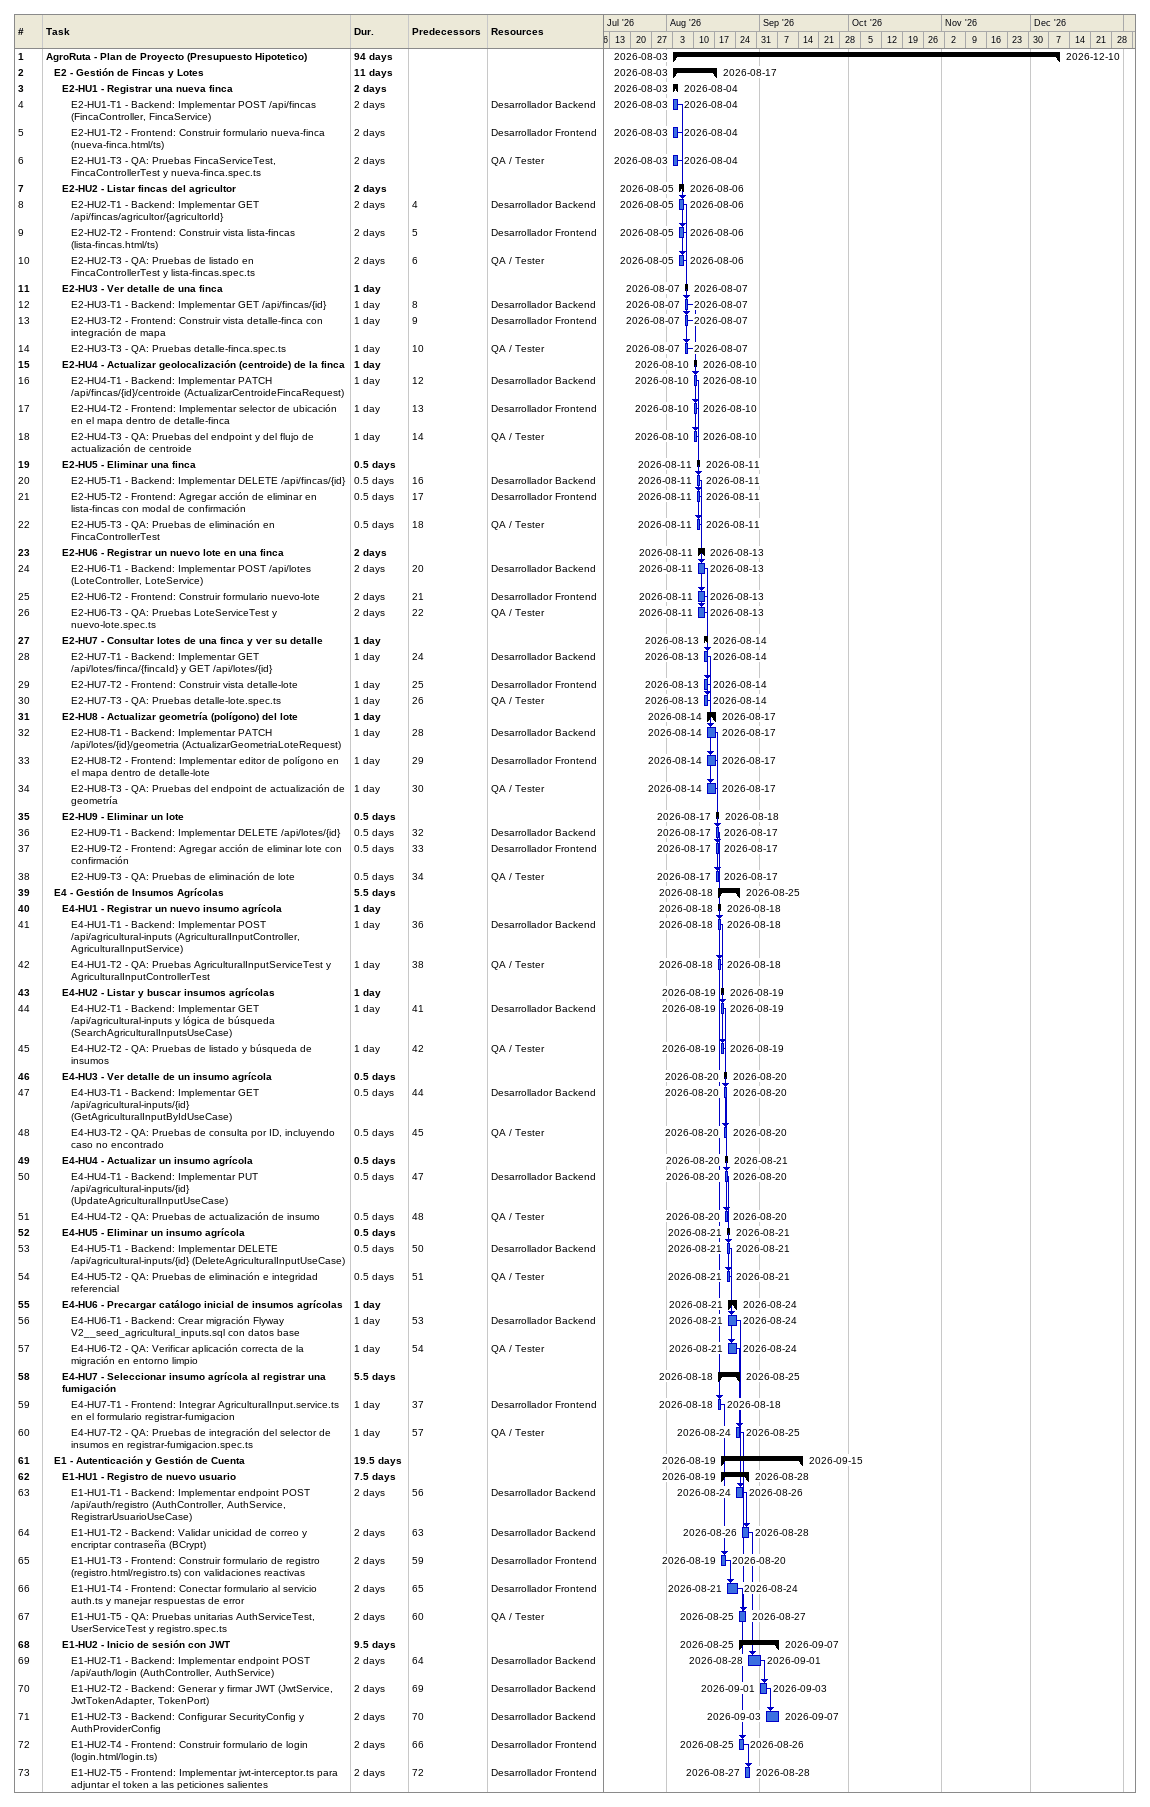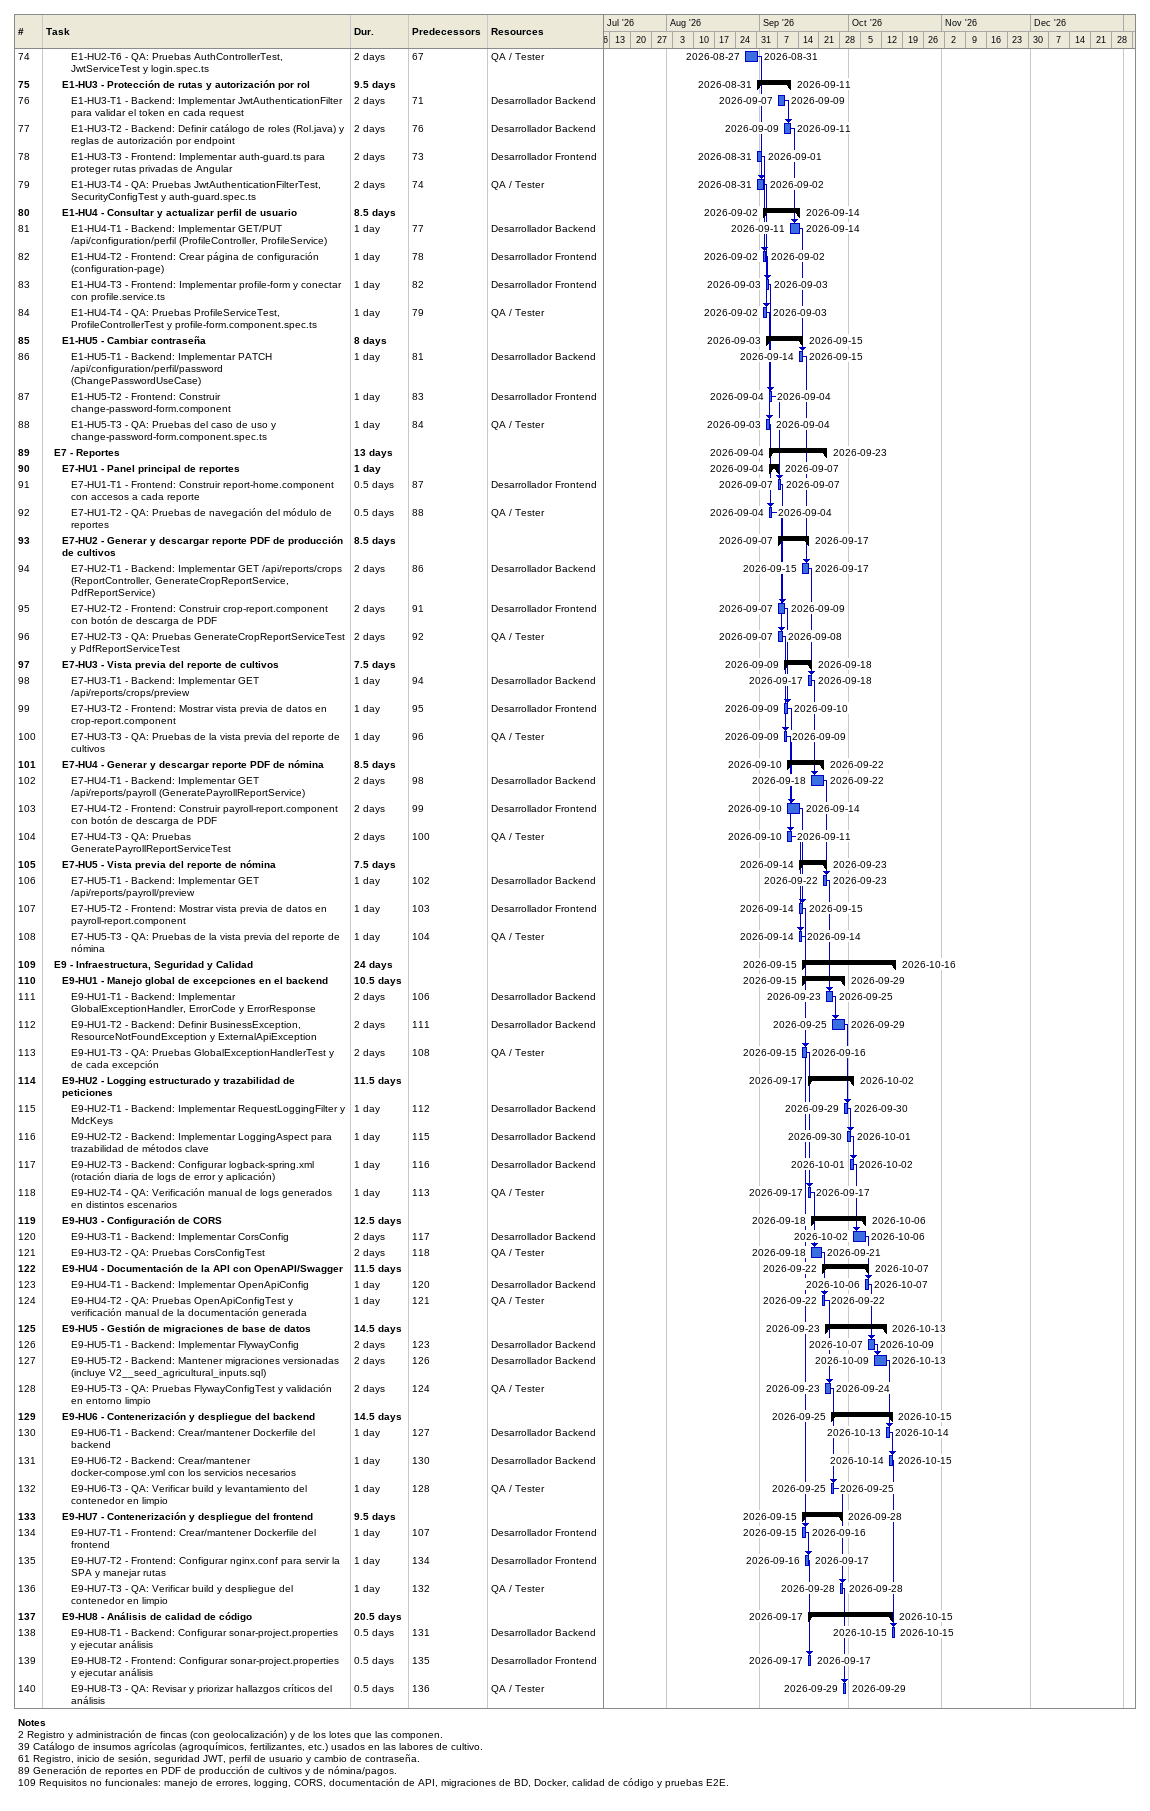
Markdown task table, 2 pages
| ID | Level | Task | Duration | Start | Finish | Predecessors | Resources |
|---|---|---|---|---|---|---|---|
| 1 | 1 | **AgroRuta - Plan de Proyecto (Presupuesto Hipotetico)** | 94d | 2026-08-03 | 2026-12-10 |  |  |
| 2 | 2 | **E2 - Gestión de Fincas y Lotes** | 11d | 2026-08-03 | 2026-08-17 |  |  |
| 3 | 3 | **E2-HU1 - Registrar una nueva finca** | 2d | 2026-08-03 | 2026-08-04 |  |  |
| 4 | 4 | E2-HU1-T1 - Backend: Implementar POST /api/fincas (FincaController, FincaService) | 2d | 2026-08-03 | 2026-08-04 |  | Desarrollador Backend |
| 5 | 4 | E2-HU1-T2 - Frontend: Construir formulario nueva-finca (nueva-finca.html/ts) | 2d | 2026-08-03 | 2026-08-04 |  | Desarrollador Frontend |
| 6 | 4 | E2-HU1-T3 - QA: Pruebas FincaServiceTest, FincaControllerTest y nueva-finca.spec.ts | 2d | 2026-08-03 | 2026-08-04 |  | QA / Tester |
| 7 | 3 | **E2-HU2 - Listar fincas del agricultor** | 2d | 2026-08-05 | 2026-08-06 |  |  |
| 8 | 4 | E2-HU2-T1 - Backend: Implementar GET /api/fincas/agricultor/{agricultorId} | 2d | 2026-08-05 | 2026-08-06 | 4 | Desarrollador Backend |
| 9 | 4 | E2-HU2-T2 - Frontend: Construir vista lista-fincas (lista-fincas.html/ts) | 2d | 2026-08-05 | 2026-08-06 | 5 | Desarrollador Frontend |
| 10 | 4 | E2-HU2-T3 - QA: Pruebas de listado en FincaControllerTest y lista-fincas.spec.ts | 2d | 2026-08-05 | 2026-08-06 | 6 | QA / Tester |
| 11 | 3 | **E2-HU3 - Ver detalle de una finca** | 1d | 2026-08-07 | 2026-08-07 |  |  |
| 12 | 4 | E2-HU3-T1 - Backend: Implementar GET /api/fincas/{id} | 1d | 2026-08-07 | 2026-08-07 | 8 | Desarrollador Backend |
| 13 | 4 | E2-HU3-T2 - Frontend: Construir vista detalle-finca con integración de mapa | 1d | 2026-08-07 | 2026-08-07 | 9 | Desarrollador Frontend |
| 14 | 4 | E2-HU3-T3 - QA: Pruebas detalle-finca.spec.ts | 1d | 2026-08-07 | 2026-08-07 | 10 | QA / Tester |
| 15 | 3 | **E2-HU4 - Actualizar geolocalización (centroide) de la finca** | 1d | 2026-08-10 | 2026-08-10 |  |  |
| 16 | 4 | E2-HU4-T1 - Backend: Implementar PATCH /api/fincas/{id}/centroide (ActualizarCentroideFincaRequest) | 1d | 2026-08-10 | 2026-08-10 | 12 | Desarrollador Backend |
| 17 | 4 | E2-HU4-T2 - Frontend: Implementar selector de ubicación en el mapa dentro de detalle-finca | 1d | 2026-08-10 | 2026-08-10 | 13 | Desarrollador Frontend |
| 18 | 4 | E2-HU4-T3 - QA: Pruebas del endpoint y del flujo de actualización de centroide | 1d | 2026-08-10 | 2026-08-10 | 14 | QA / Tester |
| 19 | 3 | **E2-HU5 - Eliminar una finca** | 0.5d | 2026-08-11 | 2026-08-11 |  |  |
| 20 | 4 | E2-HU5-T1 - Backend: Implementar DELETE /api/fincas/{id} | 0.5d | 2026-08-11 | 2026-08-11 | 16 | Desarrollador Backend |
| 21 | 4 | E2-HU5-T2 - Frontend: Agregar acción de eliminar en lista-fincas con modal de confirmación | 0.5d | 2026-08-11 | 2026-08-11 | 17 | Desarrollador Frontend |
| 22 | 4 | E2-HU5-T3 - QA: Pruebas de eliminación en FincaControllerTest | 0.5d | 2026-08-11 | 2026-08-11 | 18 | QA / Tester |
| 23 | 3 | **E2-HU6 - Registrar un nuevo lote en una finca** | 2d | 2026-08-11 | 2026-08-13 |  |  |
| 24 | 4 | E2-HU6-T1 - Backend: Implementar POST /api/lotes (LoteController, LoteService) | 2d | 2026-08-11 | 2026-08-13 | 20 | Desarrollador Backend |
| 25 | 4 | E2-HU6-T2 - Frontend: Construir formulario nuevo-lote | 2d | 2026-08-11 | 2026-08-13 | 21 | Desarrollador Frontend |
| 26 | 4 | E2-HU6-T3 - QA: Pruebas LoteServiceTest y nuevo-lote.spec.ts | 2d | 2026-08-11 | 2026-08-13 | 22 | QA / Tester |
| 27 | 3 | **E2-HU7 - Consultar lotes de una finca y ver su detalle** | 1d | 2026-08-13 | 2026-08-14 |  |  |
| 28 | 4 | E2-HU7-T1 - Backend: Implementar GET /api/lotes/finca/{fincaId} y GET /api/lotes/{id} | 1d | 2026-08-13 | 2026-08-14 | 24 | Desarrollador Backend |
| 29 | 4 | E2-HU7-T2 - Frontend: Construir vista detalle-lote | 1d | 2026-08-13 | 2026-08-14 | 25 | Desarrollador Frontend |
| 30 | 4 | E2-HU7-T3 - QA: Pruebas detalle-lote.spec.ts | 1d | 2026-08-13 | 2026-08-14 | 26 | QA / Tester |
| 31 | 3 | **E2-HU8 - Actualizar geometría (polígono) del lote** | 1d | 2026-08-14 | 2026-08-17 |  |  |
| 32 | 4 | E2-HU8-T1 - Backend: Implementar PATCH /api/lotes/{id}/geometria (ActualizarGeometriaLoteRequest) | 1d | 2026-08-14 | 2026-08-17 | 28 | Desarrollador Backend |
| 33 | 4 | E2-HU8-T2 - Frontend: Implementar editor de polígono en el mapa dentro de detalle-lote | 1d | 2026-08-14 | 2026-08-17 | 29 | Desarrollador Frontend |
| 34 | 4 | E2-HU8-T3 - QA: Pruebas del endpoint de actualización de geometría | 1d | 2026-08-14 | 2026-08-17 | 30 | QA / Tester |
| 35 | 3 | **E2-HU9 - Eliminar un lote** | 0.5d | 2026-08-17 | 2026-08-18 |  |  |
| 36 | 4 | E2-HU9-T1 - Backend: Implementar DELETE /api/lotes/{id} | 0.5d | 2026-08-17 | 2026-08-17 | 32 | Desarrollador Backend |
| 37 | 4 | E2-HU9-T2 - Frontend: Agregar acción de eliminar lote con confirmación | 0.5d | 2026-08-17 | 2026-08-17 | 33 | Desarrollador Frontend |
| 38 | 4 | E2-HU9-T3 - QA: Pruebas de eliminación de lote | 0.5d | 2026-08-17 | 2026-08-17 | 34 | QA / Tester |
| 39 | 2 | **E4 - Gestión de Insumos Agrícolas** | 5.5d | 2026-08-18 | 2026-08-25 |  |  |
| 40 | 3 | **E4-HU1 - Registrar un nuevo insumo agrícola** | 1d | 2026-08-18 | 2026-08-18 |  |  |
| 41 | 4 | E4-HU1-T1 - Backend: Implementar POST /api/agricultural-inputs (AgriculturalInputController, AgriculturalInputService) | 1d | 2026-08-18 | 2026-08-18 | 36 | Desarrollador Backend |
| 42 | 4 | E4-HU1-T2 - QA: Pruebas AgriculturalInputServiceTest y AgriculturalInputControllerTest | 1d | 2026-08-18 | 2026-08-18 | 38 | QA / Tester |
| 43 | 3 | **E4-HU2 - Listar y buscar insumos agrícolas** | 1d | 2026-08-19 | 2026-08-19 |  |  |
| 44 | 4 | E4-HU2-T1 - Backend: Implementar GET /api/agricultural-inputs y lógica de búsqueda (SearchAgriculturalInputsUseCase) | 1d | 2026-08-19 | 2026-08-19 | 41 | Desarrollador Backend |
| 45 | 4 | E4-HU2-T2 - QA: Pruebas de listado y búsqueda de insumos | 1d | 2026-08-19 | 2026-08-19 | 42 | QA / Tester |
| 46 | 3 | **E4-HU3 - Ver detalle de un insumo agrícola** | 0.5d | 2026-08-20 | 2026-08-20 |  |  |
| 47 | 4 | E4-HU3-T1 - Backend: Implementar GET /api/agricultural-inputs/{id} (GetAgriculturalInputByIdUseCase) | 0.5d | 2026-08-20 | 2026-08-20 | 44 | Desarrollador Backend |
| 48 | 4 | E4-HU3-T2 - QA: Pruebas de consulta por ID, incluyendo caso no encontrado | 0.5d | 2026-08-20 | 2026-08-20 | 45 | QA / Tester |
| 49 | 3 | **E4-HU4 - Actualizar un insumo agrícola** | 0.5d | 2026-08-20 | 2026-08-21 |  |  |
| 50 | 4 | E4-HU4-T1 - Backend: Implementar PUT /api/agricultural-inputs/{id} (UpdateAgriculturalInputUseCase) | 0.5d | 2026-08-20 | 2026-08-20 | 47 | Desarrollador Backend |
| 51 | 4 | E4-HU4-T2 - QA: Pruebas de actualización de insumo | 0.5d | 2026-08-20 | 2026-08-20 | 48 | QA / Tester |
| 52 | 3 | **E4-HU5 - Eliminar un insumo agrícola** | 0.5d | 2026-08-21 | 2026-08-21 |  |  |
| 53 | 4 | E4-HU5-T1 - Backend: Implementar DELETE /api/agricultural-inputs/{id} (DeleteAgriculturalInputUseCase) | 0.5d | 2026-08-21 | 2026-08-21 | 50 | Desarrollador Backend |
| 54 | 4 | E4-HU5-T2 - QA: Pruebas de eliminación e integridad referencial | 0.5d | 2026-08-21 | 2026-08-21 | 51 | QA / Tester |
| 55 | 3 | **E4-HU6 - Precargar catálogo inicial de insumos agrícolas** | 1d | 2026-08-21 | 2026-08-24 |  |  |
| 56 | 4 | E4-HU6-T1 - Backend: Crear migración Flyway V2__seed_agricultural_inputs.sql con datos base | 1d | 2026-08-21 | 2026-08-24 | 53 | Desarrollador Backend |
| 57 | 4 | E4-HU6-T2 - QA: Verificar aplicación correcta de la migración en entorno limpio | 1d | 2026-08-21 | 2026-08-24 | 54 | QA / Tester |
| 58 | 3 | **E4-HU7 - Seleccionar insumo agrícola al registrar una fumigación** | 5.5d | 2026-08-18 | 2026-08-25 |  |  |
| 59 | 4 | E4-HU7-T1 - Frontend: Integrar AgriculturalInput.service.ts en el formulario registrar-fumigacion | 1d | 2026-08-18 | 2026-08-18 | 37 | Desarrollador Frontend |
| 60 | 4 | E4-HU7-T2 - QA: Pruebas de integración del selector de insumos en registrar-fumigacion.spec.ts | 1d | 2026-08-24 | 2026-08-25 | 57 | QA / Tester |
| 61 | 2 | **E1 - Autenticación y Gestión de Cuenta** | 19.5d | 2026-08-19 | 2026-09-15 |  |  |
| 62 | 3 | **E1-HU1 - Registro de nuevo usuario** | 7.5d | 2026-08-19 | 2026-08-28 |  |  |
| 63 | 4 | E1-HU1-T1 - Backend: Implementar endpoint POST /api/auth/registro (AuthController, AuthService, RegistrarUsuarioUseCase) | 2d | 2026-08-24 | 2026-08-26 | 56 | Desarrollador Backend |
| 64 | 4 | E1-HU1-T2 - Backend: Validar unicidad de correo y encriptar contraseña (BCrypt) | 2d | 2026-08-26 | 2026-08-28 | 63 | Desarrollador Backend |
| 65 | 4 | E1-HU1-T3 - Frontend: Construir formulario de registro (registro.html/registro.ts) con validaciones reactivas | 2d | 2026-08-19 | 2026-08-20 | 59 | Desarrollador Frontend |
| 66 | 4 | E1-HU1-T4 - Frontend: Conectar formulario al servicio auth.ts y manejar respuestas de error | 2d | 2026-08-21 | 2026-08-24 | 65 | Desarrollador Frontend |
| 67 | 4 | E1-HU1-T5 - QA: Pruebas unitarias AuthServiceTest, UserServiceTest y registro.spec.ts | 2d | 2026-08-25 | 2026-08-27 | 60 | QA / Tester |
| 68 | 3 | **E1-HU2 - Inicio de sesión con JWT** | 9.5d | 2026-08-25 | 2026-09-07 |  |  |
| 69 | 4 | E1-HU2-T1 - Backend: Implementar endpoint POST /api/auth/login (AuthController, AuthService) | 2d | 2026-08-28 | 2026-09-01 | 64 | Desarrollador Backend |
| 70 | 4 | E1-HU2-T2 - Backend: Generar y firmar JWT (JwtService, JwtTokenAdapter, TokenPort) | 2d | 2026-09-01 | 2026-09-03 | 69 | Desarrollador Backend |
| 71 | 4 | E1-HU2-T3 - Backend: Configurar SecurityConfig y AuthProviderConfig | 2d | 2026-09-03 | 2026-09-07 | 70 | Desarrollador Backend |
| 72 | 4 | E1-HU2-T4 - Frontend: Construir formulario de login (login.html/login.ts) | 2d | 2026-08-25 | 2026-08-26 | 66 | Desarrollador Frontend |
| 73 | 4 | E1-HU2-T5 - Frontend: Implementar jwt-interceptor.ts para adjuntar el token a las peticiones salientes | 2d | 2026-08-27 | 2026-08-28 | 72 | Desarrollador Frontend |
| 74 | 4 | E1-HU2-T6 - QA: Pruebas AuthControllerTest, JwtServiceTest y login.spec.ts | 2d | 2026-08-27 | 2026-08-31 | 67 | QA / Tester |
| 75 | 3 | **E1-HU3 - Protección de rutas y autorización por rol** | 9.5d | 2026-08-31 | 2026-09-11 |  |  |
| 76 | 4 | E1-HU3-T1 - Backend: Implementar JwtAuthenticationFilter para validar el token en cada request | 2d | 2026-09-07 | 2026-09-09 | 71 | Desarrollador Backend |
| 77 | 4 | E1-HU3-T2 - Backend: Definir catálogo de roles (Rol.java) y reglas de autorización por endpoint | 2d | 2026-09-09 | 2026-09-11 | 76 | Desarrollador Backend |
| 78 | 4 | E1-HU3-T3 - Frontend: Implementar auth-guard.ts para proteger rutas privadas de Angular | 2d | 2026-08-31 | 2026-09-01 | 73 | Desarrollador Frontend |
| 79 | 4 | E1-HU3-T4 - QA: Pruebas JwtAuthenticationFilterTest, SecurityConfigTest y auth-guard.spec.ts | 2d | 2026-08-31 | 2026-09-02 | 74 | QA / Tester |
| 80 | 3 | **E1-HU4 - Consultar y actualizar perfil de usuario** | 8.5d | 2026-09-02 | 2026-09-14 |  |  |
| 81 | 4 | E1-HU4-T1 - Backend: Implementar GET/PUT /api/configuration/perfil (ProfileController, ProfileService) | 1d | 2026-09-11 | 2026-09-14 | 77 | Desarrollador Backend |
| 82 | 4 | E1-HU4-T2 - Frontend: Crear página de configuración (configuration-page) | 1d | 2026-09-02 | 2026-09-02 | 78 | Desarrollador Frontend |
| 83 | 4 | E1-HU4-T3 - Frontend: Implementar profile-form y conectar con profile.service.ts | 1d | 2026-09-03 | 2026-09-03 | 82 | Desarrollador Frontend |
| 84 | 4 | E1-HU4-T4 - QA: Pruebas ProfileServiceTest, ProfileControllerTest y profile-form.component.spec.ts | 1d | 2026-09-02 | 2026-09-03 | 79 | QA / Tester |
| 85 | 3 | **E1-HU5 - Cambiar contraseña** | 8d | 2026-09-03 | 2026-09-15 |  |  |
| 86 | 4 | E1-HU5-T1 - Backend: Implementar PATCH /api/configuration/perfil/password (ChangePasswordUseCase) | 1d | 2026-09-14 | 2026-09-15 | 81 | Desarrollador Backend |
| 87 | 4 | E1-HU5-T2 - Frontend: Construir change-password-form.component | 1d | 2026-09-04 | 2026-09-04 | 83 | Desarrollador Frontend |
| 88 | 4 | E1-HU5-T3 - QA: Pruebas del caso de uso y change-password-form.component.spec.ts | 1d | 2026-09-03 | 2026-09-04 | 84 | QA / Tester |
| 89 | 2 | **E7 - Reportes** | 13d | 2026-09-04 | 2026-09-23 |  |  |
| 90 | 3 | **E7-HU1 - Panel principal de reportes** | 1d | 2026-09-04 | 2026-09-07 |  |  |
| 91 | 4 | E7-HU1-T1 - Frontend: Construir report-home.component con accesos a cada reporte | 0.5d | 2026-09-07 | 2026-09-07 | 87 | Desarrollador Frontend |
| 92 | 4 | E7-HU1-T2 - QA: Pruebas de navegación del módulo de reportes | 0.5d | 2026-09-04 | 2026-09-04 | 88 | QA / Tester |
| 93 | 3 | **E7-HU2 - Generar y descargar reporte PDF de producción de cultivos** | 8.5d | 2026-09-07 | 2026-09-17 |  |  |
| 94 | 4 | E7-HU2-T1 - Backend: Implementar GET /api/reports/crops (ReportController, GenerateCropReportService, PdfReportService) | 2d | 2026-09-15 | 2026-09-17 | 86 | Desarrollador Backend |
| 95 | 4 | E7-HU2-T2 - Frontend: Construir crop-report.component con botón de descarga de PDF | 2d | 2026-09-07 | 2026-09-09 | 91 | Desarrollador Frontend |
| 96 | 4 | E7-HU2-T3 - QA: Pruebas GenerateCropReportServiceTest y PdfReportServiceTest | 2d | 2026-09-07 | 2026-09-08 | 92 | QA / Tester |
| 97 | 3 | **E7-HU3 - Vista previa del reporte de cultivos** | 7.5d | 2026-09-09 | 2026-09-18 |  |  |
| 98 | 4 | E7-HU3-T1 - Backend: Implementar GET /api/reports/crops/preview | 1d | 2026-09-17 | 2026-09-18 | 94 | Desarrollador Backend |
| 99 | 4 | E7-HU3-T2 - Frontend: Mostrar vista previa de datos en crop-report.component | 1d | 2026-09-09 | 2026-09-10 | 95 | Desarrollador Frontend |
| 100 | 4 | E7-HU3-T3 - QA: Pruebas de la vista previa del reporte de cultivos | 1d | 2026-09-09 | 2026-09-09 | 96 | QA / Tester |
| 101 | 3 | **E7-HU4 - Generar y descargar reporte PDF de nómina** | 8.5d | 2026-09-10 | 2026-09-22 |  |  |
| 102 | 4 | E7-HU4-T1 - Backend: Implementar GET /api/reports/payroll (GeneratePayrollReportService) | 2d | 2026-09-18 | 2026-09-22 | 98 | Desarrollador Backend |
| 103 | 4 | E7-HU4-T2 - Frontend: Construir payroll-report.component con botón de descarga de PDF | 2d | 2026-09-10 | 2026-09-14 | 99 | Desarrollador Frontend |
| 104 | 4 | E7-HU4-T3 - QA: Pruebas GeneratePayrollReportServiceTest | 2d | 2026-09-10 | 2026-09-11 | 100 | QA / Tester |
| 105 | 3 | **E7-HU5 - Vista previa del reporte de nómina** | 7.5d | 2026-09-14 | 2026-09-23 |  |  |
| 106 | 4 | E7-HU5-T1 - Backend: Implementar GET /api/reports/payroll/preview | 1d | 2026-09-22 | 2026-09-23 | 102 | Desarrollador Backend |
| 107 | 4 | E7-HU5-T2 - Frontend: Mostrar vista previa de datos en payroll-report.component | 1d | 2026-09-14 | 2026-09-15 | 103 | Desarrollador Frontend |
| 108 | 4 | E7-HU5-T3 - QA: Pruebas de la vista previa del reporte de nómina | 1d | 2026-09-14 | 2026-09-14 | 104 | QA / Tester |
| 109 | 2 | **E9 - Infraestructura, Seguridad y Calidad** | 24d | 2026-09-15 | 2026-10-16 |  |  |
| 110 | 3 | **E9-HU1 - Manejo global de excepciones en el backend** | 10.5d | 2026-09-15 | 2026-09-29 |  |  |
| 111 | 4 | E9-HU1-T1 - Backend: Implementar GlobalExceptionHandler, ErrorCode y ErrorResponse | 2d | 2026-09-23 | 2026-09-25 | 106 | Desarrollador Backend |
| 112 | 4 | E9-HU1-T2 - Backend: Definir BusinessException, ResourceNotFoundException y ExternalApiException | 2d | 2026-09-25 | 2026-09-29 | 111 | Desarrollador Backend |
| 113 | 4 | E9-HU1-T3 - QA: Pruebas GlobalExceptionHandlerTest y de cada excepción | 2d | 2026-09-15 | 2026-09-16 | 108 | QA / Tester |
| 114 | 3 | **E9-HU2 - Logging estructurado y trazabilidad de peticiones** | 11.5d | 2026-09-17 | 2026-10-02 |  |  |
| 115 | 4 | E9-HU2-T1 - Backend: Implementar RequestLoggingFilter y MdcKeys | 1d | 2026-09-29 | 2026-09-30 | 112 | Desarrollador Backend |
| 116 | 4 | E9-HU2-T2 - Backend: Implementar LoggingAspect para trazabilidad de métodos clave | 1d | 2026-09-30 | 2026-10-01 | 115 | Desarrollador Backend |
| 117 | 4 | E9-HU2-T3 - Backend: Configurar logback-spring.xml (rotación diaria de logs de error y aplicación) | 1d | 2026-10-01 | 2026-10-02 | 116 | Desarrollador Backend |
| 118 | 4 | E9-HU2-T4 - QA: Verificación manual de logs generados en distintos escenarios | 1d | 2026-09-17 | 2026-09-17 | 113 | QA / Tester |
| 119 | 3 | **E9-HU3 - Configuración de CORS** | 12.5d | 2026-09-18 | 2026-10-06 |  |  |
| 120 | 4 | E9-HU3-T1 - Backend: Implementar CorsConfig | 2d | 2026-10-02 | 2026-10-06 | 117 | Desarrollador Backend |
| 121 | 4 | E9-HU3-T2 - QA: Pruebas CorsConfigTest | 2d | 2026-09-18 | 2026-09-21 | 118 | QA / Tester |
| 122 | 3 | **E9-HU4 - Documentación de la API con OpenAPI/Swagger** | 11.5d | 2026-09-22 | 2026-10-07 |  |  |
| 123 | 4 | E9-HU4-T1 - Backend: Implementar OpenApiConfig | 1d | 2026-10-06 | 2026-10-07 | 120 | Desarrollador Backend |
| 124 | 4 | E9-HU4-T2 - QA: Pruebas OpenApiConfigTest y verificación manual de la documentación generada | 1d | 2026-09-22 | 2026-09-22 | 121 | QA / Tester |
| 125 | 3 | **E9-HU5 - Gestión de migraciones de base de datos** | 14.5d | 2026-09-23 | 2026-10-13 |  |  |
| 126 | 4 | E9-HU5-T1 - Backend: Implementar FlywayConfig | 2d | 2026-10-07 | 2026-10-09 | 123 | Desarrollador Backend |
| 127 | 4 | E9-HU5-T2 - Backend: Mantener migraciones versionadas (incluye V2__seed_agricultural_inputs.sql) | 2d | 2026-10-09 | 2026-10-13 | 126 | Desarrollador Backend |
| 128 | 4 | E9-HU5-T3 - QA: Pruebas FlywayConfigTest y validación en entorno limpio | 2d | 2026-09-23 | 2026-09-24 | 124 | QA / Tester |
| 129 | 3 | **E9-HU6 - Contenerización y despliegue del backend** | 14.5d | 2026-09-25 | 2026-10-15 |  |  |
| 130 | 4 | E9-HU6-T1 - Backend: Crear/mantener Dockerfile del backend | 1d | 2026-10-13 | 2026-10-14 | 127 | Desarrollador Backend |
| 131 | 4 | E9-HU6-T2 - Backend: Crear/mantener docker-compose.yml con los servicios necesarios | 1d | 2026-10-14 | 2026-10-15 | 130 | Desarrollador Backend |
| 132 | 4 | E9-HU6-T3 - QA: Verificar build y levantamiento del contenedor en limpio | 1d | 2026-09-25 | 2026-09-25 | 128 | QA / Tester |
| 133 | 3 | **E9-HU7 - Contenerización y despliegue del frontend** | 9.5d | 2026-09-15 | 2026-09-28 |  |  |
| 134 | 4 | E9-HU7-T1 - Frontend: Crear/mantener Dockerfile del frontend | 1d | 2026-09-15 | 2026-09-16 | 107 | Desarrollador Frontend |
| 135 | 4 | E9-HU7-T2 - Frontend: Configurar nginx.conf para servir la SPA y manejar rutas | 1d | 2026-09-16 | 2026-09-17 | 134 | Desarrollador Frontend |
| 136 | 4 | E9-HU7-T3 - QA: Verificar build y despliegue del contenedor en limpio | 1d | 2026-09-28 | 2026-09-28 | 132 | QA / Tester |
| 137 | 3 | **E9-HU8 - Análisis de calidad de código** | 20.5d | 2026-09-17 | 2026-10-15 |  |  |
| 138 | 4 | E9-HU8-T1 - Backend: Configurar sonar-project.properties y ejecutar análisis | 0.5d | 2026-10-15 | 2026-10-15 | 131 | Desarrollador Backend |
| 139 | 4 | E9-HU8-T2 - Frontend: Configurar sonar-project.properties y ejecutar análisis | 0.5d | 2026-09-17 | 2026-09-17 | 135 | Desarrollador Frontend |
| 140 | 4 | E9-HU8-T3 - QA: Revisar y priorizar hallazgos críticos del análisis | 0.5d | 2026-09-29 | 2026-09-29 | 136 | QA / Tester |

Notes
- 2: Registro y administración de fincas (con geolocalización) y de los lotes que las componen.
- 39: Catálogo de insumos agrícolas (agroquímicos, fertilizantes, etc.) usados en las labores de cultivo.
- 61: Registro, inicio de sesión, seguridad JWT, perfil de usuario y cambio de contraseña.
- 89: Generación de reportes en PDF de producción de cultivos y de nómina/pagos.
- 109: Requisitos no funcionales: manejo de errores, logging, CORS, documentación de API, migraciones de BD, Docker, calidad de código y pruebas E2E.
